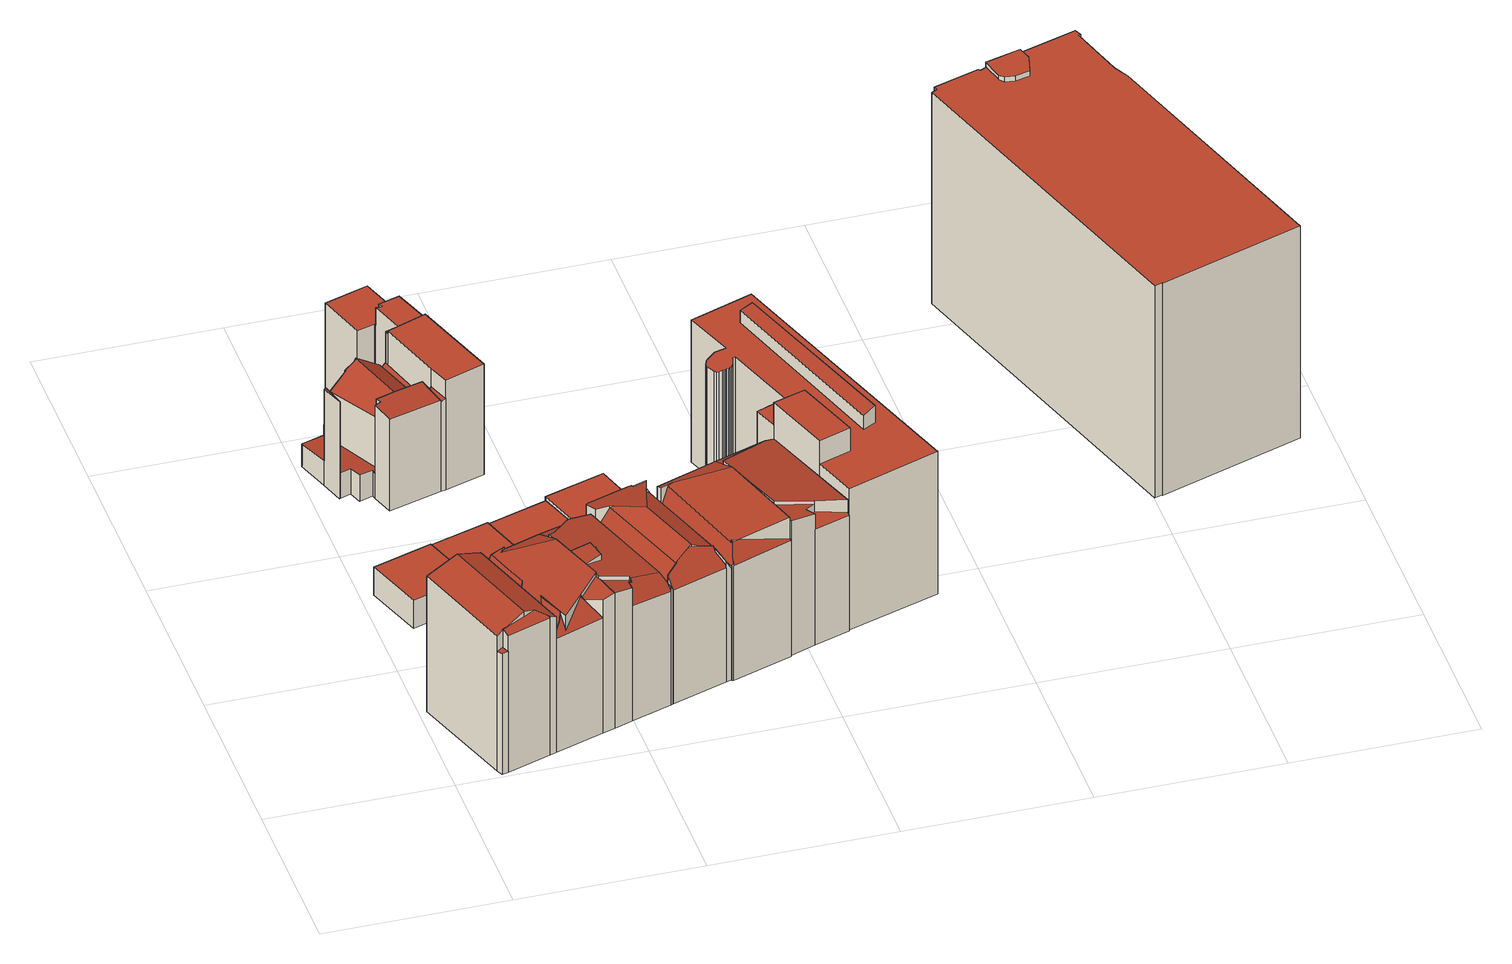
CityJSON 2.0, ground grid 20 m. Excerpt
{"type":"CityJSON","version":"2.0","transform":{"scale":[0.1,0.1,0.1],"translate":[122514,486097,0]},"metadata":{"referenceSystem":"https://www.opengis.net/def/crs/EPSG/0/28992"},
"CityObjects":{
"building1":{"type":"Building","attributes":{"aantal_verblijfsobjecten":5,"bouwjaar":1905,"gebruiksdoel":"woonfunctie","oppervlakte_max":108,"oppervlakte_min":1,"rf_extrusion_mode":"standard","rf_force_lod11":false,"rf_h_ground":0.311,"rf_h_pc_98p":0,"rf_h_roof_50p":17.57,"rf_h_roof_70p":17.78,"rf_h_roof_max":18.02,"rf_h_roof_min":17.02,"rf_h_roof_ridge":18.05,"rf_is_glass_roof":false,"rf_nodata_frac":0.00298,"rf_nodata_r":0,"rf_pc_select":"PREFERRED_AND_LATEST","rf_pc_year":0,"rf_pointcloud_unusable":false,"rf_pt_density":16.69,"rf_ridgelines":1,"rf_rmse_lod22":0.589,"rf_roof_planes":4,"rf_roof_type":"slanted","rf_success":true,"rf_t_run":17,"rf_volume_lod22":1445.38,"status":"Pand in gebruik"},"children":["building1-1"]},
"building1-1":{"type":"BuildingPart","parents":["building1"],"geometry":[{"type":"Solid","lod":"2.2","boundaries":[[[[0,1,2,3,4,5,6,7]],[[8,9,10]],[[11,4,3,12]],[[13,6,5,14]],[[15,2,1,16]],[[14,5,4,11]],[[17,18,19]],[[18,17,7,6,13]],[[20,15,21,22]],[[12,3,2,15,20]],[[9,8,23]],[[22,24,23]],[[24,22,21,25,26]],[[16,1,0,25]],[[26,25,0,7,17]],[[22,23,8,11,12,20]],[[10,19,18,13,14,11,8]],[[16,25,21,15]],[[26,17,19,10,9,23,24]]]],"semantics":{"surfaces":[{"type":"GroundSurface"},{"type":"WallSurface","on_footprint_edge":false},{"type":"WallSurface","on_footprint_edge":true},{"type":"RoofSurface","rf_azimuth":251.12,"rf_h_roof_50p":17.45,"rf_h_roof_70p":17.73,"rf_h_roof_max":18.11,"rf_h_roof_min":16.82,"rf_slope":17.68},{"type":"RoofSurface","rf_azimuth":72.68,"rf_h_roof_50p":17.43,"rf_h_roof_70p":17.67,"rf_h_roof_max":18.11,"rf_h_roof_min":16.82,"rf_slope":20.68},{"type":"RoofSurface","rf_azimuth":289.63,"rf_h_roof_50p":15.06,"rf_h_roof_70p":15.07,"rf_h_roof_max":17.02,"rf_h_roof_min":15.06,"rf_slope":1.44},{"type":"RoofSurface","rf_azimuth":164.44,"rf_h_roof_50p":17.27,"rf_h_roof_70p":17.36,"rf_h_roof_max":18.08,"rf_h_roof_min":17.08,"rf_slope":15.03}],"values":[[0,1,2,2,2,2,1,2,1,2,1,1,1,2,2,3,4,5,6]]}}]},
"building2":{"type":"Building","attributes":{"aantal_verblijfsobjecten":0,"bouwjaar":1005,"rdf_seealso":"http://bag.basisregistraties.overheid.nl/bag/id/pand/0363100012181090","rf_extrusion_mode":"standard","rf_force_lod11":false,"rf_h_ground":0.223,"rf_h_pc_98p":0,"rf_h_roof_50p":3.59,"rf_h_roof_70p":3.6,"rf_h_roof_max":3.86,"rf_h_roof_min":3.55,"rf_is_glass_roof":false,"rf_nodata_frac":0.00532,"rf_nodata_r":0,"rf_pc_select":"PREFERRED_AND_LATEST","rf_pc_year":0,"rf_pointcloud_unusable":false,"rf_pt_density":17.22,"rf_ridgelines":0,"rf_rmse_lod22":0.0807,"rf_roof_planes":1,"rf_roof_type":"horizontal","rf_success":true,"rf_t_run":12,"rf_volume_lod22":158.35,"status":"Pand in gebruik"},"children":["building2-1"]},
"building2-1":{"type":"BuildingPart","parents":["building2"],"geometry":[{"type":"Solid","lod":"2.2","boundaries":[[[[27,28,29,30]],[[31,28,27,32]],[[32,27,30,33]],[[34,29,28,31]],[[33,30,29,34]],[[33,34,31,32]]]],"semantics":{"surfaces":[{"type":"GroundSurface"},{"type":"WallSurface","on_footprint_edge":true},{"type":"RoofSurface","rf_azimuth":354.51,"rf_h_roof_50p":3.6,"rf_h_roof_70p":3.61,"rf_h_roof_max":3.64,"rf_h_roof_min":3.56,"rf_slope":0.561}],"values":[[0,1,1,1,1,2]]}}]},
"building3":{"type":"Building","attributes":{"aantal_verblijfsobjecten":1,"bouwjaar":1005,"gebruiksdoel":"logiesfunctie","oppervlakte_max":386,"oppervlakte_min":386,"rdf_seealso":"http://bag.basisregistraties.overheid.nl/bag/id/pand/0363100012181016","rf_extrusion_mode":"standard","rf_force_lod11":false,"rf_h_ground":0.297,"rf_h_pc_98p":0,"rf_h_roof_50p":16.64,"rf_h_roof_70p":16.88,"rf_h_roof_max":17.58,"rf_h_roof_min":14.7,"rf_h_roof_ridge":16.28,"rf_is_glass_roof":false,"rf_nodata_frac":0.00538,"rf_nodata_r":0,"rf_pc_select":"PREFERRED_AND_LATEST","rf_pc_year":0,"rf_pointcloud_unusable":false,"rf_pt_density":17.56,"rf_ridgelines":5,"rf_rmse_lod22":0.183,"rf_roof_planes":7,"rf_roof_type":"slanted","rf_success":true,"rf_t_run":25,"rf_volume_lod22":1484.36,"status":"Pand in gebruik"},"children":["building3-1"]},
"building3-1":{"type":"BuildingPart","parents":["building3"],"geometry":[{"type":"Solid","lod":"2.2","boundaries":[[[[35,36,37,5,38,39,40,41,42,43,44,6]],[[45,46,47]],[[48,40,39,49]],[[50,43,42,51]],[[52,53,44,43,50]],[[54,41,40,48]],[[55,5,37,56]],[[56,57,58]],[[59,46,58]],[[49,60,61]],[[62,63,64,65]],[[66,67,68]],[[63,62,68]],[[69,51,42,41,54]],[[65,64,70,71]],[[72,6,44,53]],[[71,70,73,51,69]],[[53,52,74]],[[73,70,74]],[[57,56,37,36,75,76]],[[67,66,77,78]],[[47,46,59,79,80,81]],[[78,77,35,6,72]],[[82,38,5,55]],[[80,79,83]],[[76,75,83]],[[81,80,84,85]],[[60,49,39,38,82]],[[75,36,35,77]],[[85,84,62]],[[61,54,48,49]],[[73,74,52,50,51]],[[78,72,53,74,70,64,63,68,67]],[[45,86,82,55,56,58,46]],[[76,83,79,59,58,57]],[[85,62,65,71,69,54,61,60,82,86,45,47,81]],[[62,84,80,83,75,77,66,68]]]],"semantics":{"surfaces":[{"type":"GroundSurface"},{"type":"WallSurface","on_footprint_edge":false},{"type":"WallSurface","on_footprint_edge":true},{"type":"RoofSurface","rf_azimuth":339.81,"rf_h_roof_50p":16.58,"rf_h_roof_70p":16.72,"rf_h_roof_max":17.3,"rf_h_roof_min":16.12,"rf_slope":21.81},{"type":"RoofSurface","rf_azimuth":236.3,"rf_h_roof_50p":16.85,"rf_h_roof_70p":16.93,"rf_h_roof_max":17.49,"rf_h_roof_min":16.5,"rf_slope":11.83},{"type":"RoofSurface","rf_azimuth":163.32,"rf_h_roof_50p":15.6,"rf_h_roof_70p":16.34,"rf_h_roof_max":16.81,"rf_h_roof_min":14.54,"rf_slope":55.76},{"type":"RoofSurface","rf_azimuth":251.24,"rf_h_roof_50p":15.12,"rf_h_roof_70p":15.7,"rf_h_roof_max":16.57,"rf_h_roof_min":13.68,"rf_slope":60.91},{"type":"RoofSurface","rf_azimuth":71.61,"rf_h_roof_50p":15.15,"rf_h_roof_70p":15.4,"rf_h_roof_max":16.11,"rf_h_roof_min":14.89,"rf_slope":58.26},{"type":"RoofSurface","rf_azimuth":253.03,"rf_h_roof_50p":16.74,"rf_h_roof_70p":17.02,"rf_h_roof_max":17.55,"rf_h_roof_min":16.03,"rf_slope":12.19},{"type":"RoofSurface","rf_azimuth":251.24,"rf_h_roof_50p":15.67,"rf_h_roof_70p":16.22,"rf_h_roof_max":16.77,"rf_h_roof_min":13.9,"rf_slope":60.91}],"values":[[0,1,2,2,2,2,2,1,1,1,1,1,1,2,1,2,1,1,1,2,1,1,2,2,1,1,1,2,2,1,3,4,5,6,7,8,9]]}}]},
"building4":{"type":"Building","attributes":{"aantal_verblijfsobjecten":1,"bouwjaar":1771,"gebruiksdoel":"overige gebruiksfunctie","oppervlakte_max":17,"oppervlakte_min":17,"rdf_seealso":"http://bag.basisregistraties.overheid.nl/bag/id/pand/0363100012181092","rf_extrusion_mode":"standard","rf_force_lod11":false,"rf_h_ground":0.218,"rf_h_pc_98p":0,"rf_h_roof_50p":3.45,"rf_h_roof_70p":3.46,"rf_h_roof_max":3.54,"rf_h_roof_min":3.41,"rf_is_glass_roof":false,"rf_nodata_frac":0,"rf_nodata_r":0,"rf_pc_select":"PREFERRED_AND_LATEST","rf_pc_year":0,"rf_pointcloud_unusable":false,"rf_pt_density":17.1,"rf_ridgelines":0,"rf_rmse_lod22":0.0236,"rf_roof_planes":1,"rf_roof_type":"horizontal","rf_success":true,"rf_t_run":8,"rf_volume_lod22":129.71,"status":"Pand in gebruik"},"children":["building4-1"]},
"building4-1":{"type":"BuildingPart","parents":["building4"],"geometry":[{"type":"Solid","lod":"2.2","boundaries":[[[[87,88,30,89]],[[90,88,87,91]],[[91,87,89,92]],[[93,30,88,90]],[[92,89,30,93]],[[92,93,90,91]]]],"semantics":{"surfaces":[{"type":"GroundSurface"},{"type":"WallSurface","on_footprint_edge":true},{"type":"RoofSurface","rf_azimuth":105.29,"rf_h_roof_50p":3.46,"rf_h_roof_70p":3.47,"rf_h_roof_max":3.49,"rf_h_roof_min":3.43,"rf_slope":0.387}],"values":[[0,1,1,1,1,2]]}}]},
"building5":{"type":"Building","attributes":{"aantal_verblijfsobjecten":2,"bouwjaar":1807,"gebruiksdoel":"woonfunctie","oppervlakte_max":143,"oppervlakte_min":53,"rdf_seealso":"http://bag.basisregistraties.overheid.nl/bag/id/pand/0363100012170416","rf_extrusion_mode":"standard","rf_force_lod11":false,"rf_h_ground":0.311,"rf_h_pc_98p":0,"rf_h_roof_50p":10.73,"rf_h_roof_70p":11.33,"rf_h_roof_max":11.9,"rf_h_roof_min":3.13,"rf_h_roof_ridge":11.34,"rf_is_glass_roof":false,"rf_nodata_frac":0.0734,"rf_nodata_r":0,"rf_pc_select":"_HIGHEST_YET_INSUFFICIENT_COVERAGE","rf_pc_year":0,"rf_pointcloud_unusable":false,"rf_pt_density":15.57,"rf_ridgelines":1,"rf_rmse_lod22":0.486,"rf_roof_planes":7,"rf_roof_type":"slanted","rf_success":true,"rf_t_run":19,"rf_volume_lod22":733.18,"status":"Pand in gebruik"},"children":["building5-1"]},
"building5-1":{"type":"BuildingPart","parents":["building5"],"geometry":[{"type":"Solid","lod":"2.2","boundaries":[[[[94,95,96,97,98,99,100,101,102,103,104,105,106,107]],[[108,107,106,109]],[[110,94,107,108,111]],[[112,113,105,104,114]],[[109,106,105,113]],[[115,102,101,116]],[[116,101,100,117]],[[118,119,120,121,122]],[[123,124,99,98,125]],[[125,98,97,126]],[[127,128,122,129]],[[114,104,103,130,131]],[[132,133,134,135]],[[136,137,119,118]],[[138,96,95,139,140]],[[126,97,96,138,141]],[[129,122,121,142,143]],[[141,138,128,127]],[[143,142,124,123]],[[117,100,99,124]],[[111,108,120,119]],[[144,145,137,136]],[[135,134,145,144]],[[139,95,94,110]],[[140,139,133,132]],[[146,147,113,112]],[[131,130,147,146]],[[130,103,102,115]],[[143,123,125,126,141,127,129]],[[135,144,136,118,122,128,132]],[[133,139,110,111,119,137,145,134]],[[140,132,128,138]],[[131,146,112,114]],[[130,115,116,117,124,142,121,120,108,109,113,147]]]],"semantics":{"surfaces":[{"type":"GroundSurface"},{"type":"WallSurface","on_footprint_edge":true},{"type":"WallSurface","on_footprint_edge":false},{"type":"RoofSurface","rf_azimuth":153.39,"rf_h_roof_50p":11.63,"rf_h_roof_70p":11.69,"rf_h_roof_max":11.81,"rf_h_roof_min":11.46,"rf_slope":4.97},{"type":"RoofSurface","rf_azimuth":251.55,"rf_h_roof_50p":10.42,"rf_h_roof_70p":10.89,"rf_h_roof_max":11.81,"rf_h_roof_min":8.9,"rf_slope":36.56},{"type":"RoofSurface","rf_azimuth":343.7,"rf_h_roof_50p":4.35,"rf_h_roof_70p":4.38,"rf_h_roof_max":11.6,"rf_h_roof_min":4.27,"rf_slope":10.94},{"type":"RoofSurface","rf_azimuth":73.23,"rf_h_roof_50p":10.26,"rf_h_roof_70p":10.74,"rf_h_roof_max":11.75,"rf_h_roof_min":9.13,"rf_slope":35.65},{"type":"RoofSurface","rf_azimuth":71.01,"rf_h_roof_50p":12.02,"rf_h_roof_70p":12.02,"rf_h_roof_max":12.15,"rf_h_roof_min":12.02,"rf_slope":15.8},{"type":"RoofSurface","rf_azimuth":14.4,"rf_h_roof_50p":3.3,"rf_h_roof_70p":3.37,"rf_h_roof_max":12.02,"rf_h_roof_min":3.07,"rf_slope":3.17}],"values":[[0,1,1,1,1,1,1,2,1,1,2,1,2,2,1,1,2,2,2,1,2,2,2,1,2,2,2,1,3,4,5,6,7,8]]}}]},
"building6":{"type":"Building","attributes":{"aantal_verblijfsobjecten":1,"bouwjaar":1005,"gebruiksdoel":"logiesfunctie","oppervlakte_max":407,"oppervlakte_min":407,"rdf_seealso":"http://bag.basisregistraties.overheid.nl/bag/id/pand/0363100012181014","rf_extrusion_mode":"standard","rf_force_lod11":false,"rf_h_ground":0.296,"rf_h_pc_98p":0,"rf_h_roof_50p":16.61,"rf_h_roof_70p":16.84,"rf_h_roof_max":17.67,"rf_h_roof_min":14.66,"rf_h_roof_ridge":16.24,"rf_is_glass_roof":false,"rf_nodata_frac":0.00268,"rf_nodata_r":0,"rf_pc_select":"PREFERRED_AND_LATEST","rf_pc_year":0,"rf_pointcloud_unusable":false,"rf_pt_density":17.26,"rf_ridgelines":1,"rf_rmse_lod22":0.147,"rf_roof_planes":7,"rf_roof_type":"slanted","rf_success":true,"rf_t_run":25,"rf_volume_lod22":1491.36,"status":"Pand in gebruik"},"children":["building6-1"]},
"building6-1":{"type":"BuildingPart","parents":["building6"],"geometry":[{"type":"Solid","lod":"2.2","boundaries":[[[[148,149,43,150,151,152,153,40,154,155,156,157]],[[158,154,40,48]],[[159,158,160,161]],[[162,157,156,163]],[[164,165,148,157,162]],[[165,164,166]],[[167,150,43,50]],[[168,169,153,152,170]],[[171,172,173,174]],[[174,173,175]],[[50,43,149,176,177]],[[177,176,178]],[[179,167,172,171]],[[180,181,182,183]],[[184,185,181,180]],[[186,170,152,151,185,184]],[[185,151,150,167,179]],[[48,40,153,169]],[[161,160,169,168]],[[187,188,189,190]],[[191,192,188,187]],[[190,189,170,186]],[[193,155,154,158,159]],[[163,156,155,193]],[[183,182,192,191]],[[176,149,148,165]],[[172,167,50,177,178,175,173]],[[169,160,158,48]],[[183,191,187,190,186,184,180]],[[174,194,193,159,161,168,170,189,188,192,182,181,185,179,171]],[[194,166,164,162,163,193]],[[176,165,166,194,174,175,178]]]],"semantics":{"surfaces":[{"type":"GroundSurface"},{"type":"WallSurface","on_footprint_edge":true},{"type":"WallSurface","on_footprint_edge":false},{"type":"RoofSurface","rf_azimuth":58.81,"rf_h_roof_50p":16.69,"rf_h_roof_70p":16.76,"rf_h_roof_max":17.13,"rf_h_roof_min":16.4,"rf_slope":10.24},{"type":"RoofSurface","rf_azimuth":342.7,"rf_h_roof_50p":16.43,"rf_h_roof_70p":16.6,"rf_h_roof_max":17.03,"rf_h_roof_min":16.14,"rf_slope":19.79},{"type":"RoofSurface","rf_azimuth":249.05,"rf_h_roof_50p":17.54,"rf_h_roof_70p":17.58,"rf_h_roof_max":17.65,"rf_h_roof_min":17.42,"rf_slope":4.97},{"type":"RoofSurface","rf_azimuth":71.02,"rf_h_roof_50p":16.66,"rf_h_roof_70p":16.85,"rf_h_roof_max":17.65,"rf_h_roof_min":16.18,"rf_slope":9.83},{"type":"RoofSurface","rf_azimuth":71.84,"rf_h_roof_50p":15.1,"rf_h_roof_70p":16.18,"rf_h_roof_max":16.51,"rf_h_roof_min":13.71,"rf_slope":64.89},{"type":"RoofSurface","rf_azimuth":160.46,"rf_h_roof_50p":15.6,"rf_h_roof_70p":16.12,"rf_h_roof_max":17.08,"rf_h_roof_min":14.58,"rf_slope":62.43}],"values":[[0,1,2,1,1,2,1,1,2,2,1,2,2,2,2,1,1,1,2,2,2,2,1,1,2,1,3,4,5,6,7,8]]}}]},
"building7":{"type":"Building","attributes":{"aantal_verblijfsobjecten":1,"bouwjaar":1900,"gebruiksdoel":"overige gebruiksfunctie","oppervlakte_max":1,"oppervlakte_min":1,"rdf_seealso":"http://bag.basisregistraties.overheid.nl/bag/id/pand/0363100012181087","rf_extrusion_mode":"standard","rf_force_lod11":false,"rf_h_ground":0.213,"rf_h_pc_98p":0,"rf_h_roof_50p":3.14,"rf_h_roof_70p":3.17,"rf_h_roof_max":3.42,"rf_h_roof_min":3.08,"rf_is_glass_roof":false,"rf_nodata_frac":0.00599,"rf_nodata_r":0,"rf_pc_select":"PREFERRED_AND_LATEST","rf_pc_year":0,"rf_pointcloud_unusable":false,"rf_pt_density":16.96,"rf_ridgelines":0,"rf_rmse_lod22":0.046,"rf_roof_planes":1,"rf_roof_type":"horizontal","rf_success":true,"rf_t_run":9,"rf_volume_lod22":123.92,"status":"Pand in gebruik"},"children":["building7-1"]},
"building7-1":{"type":"BuildingPart","parents":["building7"],"geometry":[{"type":"Solid","lod":"2.2","boundaries":[[[[195,87,89,196]],[[197,87,195,198]],[[198,195,196,199]],[[200,89,87,197]],[[199,196,89,200]],[[199,200,197,198]]]],"semantics":{"surfaces":[{"type":"GroundSurface"},{"type":"WallSurface","on_footprint_edge":true},{"type":"RoofSurface","rf_azimuth":62.75,"rf_h_roof_50p":3.16,"rf_h_roof_70p":3.19,"rf_h_roof_max":3.25,"rf_h_roof_min":3.07,"rf_slope":1.33}],"values":[[0,1,1,1,1,2]]}}]},
"building8":{"type":"Building","attributes":{"aantal_verblijfsobjecten":4,"bouwjaar":1859,"gebruiksdoel":"industriefunctie,woonfunctie","oppervlakte_max":50,"oppervlakte_min":50,"rdf_seealso":"http://bag.basisregistraties.overheid.nl/bag/id/pand/0363100012170418","rf_extrusion_mode":"standard","rf_force_lod11":false,"rf_h_ground":0.322,"rf_h_pc_98p":0,"rf_h_roof_50p":13.61,"rf_h_roof_70p":13.71,"rf_h_roof_max":14.07,"rf_h_roof_min":10.98,"rf_is_glass_roof":false,"rf_nodata_frac":0.0339,"rf_nodata_r":0,"rf_pc_select":"PREFERRED_AND_LATEST","rf_pc_year":0,"rf_pointcloud_unusable":false,"rf_pt_density":16.45,"rf_ridgelines":0,"rf_rmse_lod22":0.604,"rf_roof_planes":8,"rf_roof_type":"slanted","rf_success":true,"rf_t_run":16,"rf_volume_lod22":1176.12,"status":"Pand in gebruik"},"children":["building8-1"]},
"building8-1":{"type":"BuildingPart","parents":["building8"],"geometry":[{"type":"Solid","lod":"2.2","boundaries":[[[[201,202,203,204,205,206,207,208,209,210,211,212,213,97]],[[214,208,207,215]],[[215,207,206,216]],[[217,209,208,214]],[[218,204,203,219,220]],[[221,212,211,222,223]],[[219,203,202,224]],[[222,211,210,225,226]],[[227,228,229,230]],[[230,229,205,204,218]],[[225,210,209,217]],[[216,206,205,229]],[[226,225,231,232]],[[232,231,228,227]],[[233,97,213,234]],[[235,236,201,97,233]],[[220,219,237,238]],[[239,234,213,212,221]],[[240,241,234,239]],[[224,202,201,236]],[[241,242,236,235]],[[223,222,238,243]],[[243,238,237,242,241,240]],[[228,231,225,217,214,215,216,229]],[[241,235,233,234]],[[238,222,226,232,227,230,218,220]],[[243,240,239,221,223]],[[242,237,219,224,236]]]],"semantics":{"surfaces":[{"type":"GroundSurface"},{"type":"WallSurface","on_footprint_edge":true},{"type":"WallSurface","on_footprint_edge":false},{"type":"RoofSurface","rf_azimuth":30.67,"rf_h_roof_50p":11.21,"rf_h_roof_70p":11.22,"rf_h_roof_max":13.34,"rf_h_roof_min":11.18,"rf_slope":0.542},{"type":"RoofSurface","rf_azimuth":251.37,"rf_h_roof_50p":11.31,"rf_h_roof_70p":11.31,"rf_h_roof_max":13.72,"rf_h_roof_min":11.31,"rf_slope":30.56},{"type":"RoofSurface","rf_azimuth":6.24,"rf_h_roof_50p":13.36,"rf_h_roof_70p":13.38,"rf_h_roof_max":13.81,"rf_h_roof_min":13.32,"rf_slope":0.813},{"type":"RoofSurface","rf_azimuth":248.16,"rf_h_roof_50p":13.77,"rf_h_roof_70p":13.79,"rf_h_roof_max":13.83,"rf_h_roof_min":13.72,"rf_slope":1.1},{"type":"RoofSurface","rf_azimuth":250.91,"rf_h_roof_50p":9.39,"rf_h_roof_70p":13.73,"rf_h_roof_max":13.74,"rf_h_roof_min":9.03,"rf_slope":34.17}],"values":[[0,1,1,1,1,1,1,1,2,1,1,1,2,2,1,1,2,1,2,1,2,2,2,3,4,5,6,7]]}}]},
"building9":{"type":"Building","attributes":{"aantal_verblijfsobjecten":2,"bouwjaar":1813,"gebruiksdoel":"woonfunctie","oppervlakte_max":255,"oppervlakte_min":142,"rdf_seealso":"http://bag.basisregistraties.overheid.nl/bag/id/pand/0363100012181017","rf_extrusion_mode":"standard","rf_force_lod11":false,"rf_h_ground":0.267,"rf_h_pc_98p":0,"rf_h_roof_50p":16.45,"rf_h_roof_70p":16.75,"rf_h_roof_max":17.33,"rf_h_roof_min":14.47,"rf_h_roof_ridge":17.29,"rf_is_glass_roof":false,"rf_nodata_frac":0.104,"rf_nodata_r":0,"rf_pc_select":"_HIGHEST_YET_INSUFFICIENT_COVERAGE","rf_pc_year":0,"rf_pointcloud_unusable":false,"rf_pt_density":17.32,"rf_ridgelines":4,"rf_rmse_lod22":0.255,"rf_roof_planes":12,"rf_roof_type":"slanted","rf_success":true,"rf_t_run":36,"rf_volume_lod22":1694.8,"status":"Pand in gebruik"},"children":["building9-1"]},
"building9-1":{"type":"BuildingPart","parents":["building9"],"geometry":[{"type":"Solid","lod":"2.2","boundaries":[[[[244,245,246,247,248,157,249,250,251,252,253,254,255,256,257,258,259]],[[260,261,249,157,262]],[[263,255,254,264]],[[265,266,267]],[[268,247,246,269]],[[270,252,251,271]],[[272,256,255,263]],[[273,257,256,272]],[[274,258,257,273]],[[275,259,258,274]],[[276,244,259,275]],[[271,251,250,277,278]],[[278,277,266,265]],[[264,254,253,279]],[[279,253,252,270]],[[262,157,248,280]],[[281,280,248,247,268]],[[277,250,249,261]],[[282,283,284,285]],[[286,287,288]],[[283,282,288]],[[289,290,291]],[[290,289,261,260]],[[269,246,245,292]],[[293,294,295]],[[292,296,295]],[[297,298,299]],[[285,284,280,281]],[[298,297,300]],[[287,286,300]],[[294,293,301]],[[296,292,245,244,276]],[[289,266,277,261]],[[298,302,267,266,289,291,299]],[[287,300,297,299,291,290,260,262,280,284,283,288]],[[301,293,302,298,300,286]],[[294,301,286,288,282,285,281,268,269,292,295]],[[296,276,275,274,273,272,263,264,279,270,271,278,265,267,302,293,295]]]],"semantics":{"surfaces":[{"type":"GroundSurface"},{"type":"WallSurface","on_footprint_edge":true},{"type":"WallSurface","on_footprint_edge":false},{"type":"RoofSurface","rf_azimuth":251.45,"rf_h_roof_50p":15.21,"rf_h_roof_70p":15.87,"rf_h_roof_max":16.87,"rf_h_roof_min":13.55,"rf_slope":64.23},{"type":"RoofSurface","rf_azimuth":251.38,"rf_h_roof_50p":16.83,"rf_h_roof_70p":17.01,"rf_h_roof_max":17.4,"rf_h_roof_min":16.22,"rf_slope":26.26},{"type":"RoofSurface","rf_azimuth":162.58,"rf_h_roof_50p":15.77,"rf_h_roof_70p":16.29,"rf_h_roof_max":17.31,"rf_h_roof_min":14.56,"rf_slope":57.42},{"type":"RoofSurface","rf_azimuth":72.45,"rf_h_roof_50p":16.71,"rf_h_roof_70p":16.95,"rf_h_roof_max":17.4,"rf_h_roof_min":16.15,"rf_slope":23.22},{"type":"RoofSurface","rf_azimuth":72.21,"rf_h_roof_50p":14.92,"rf_h_roof_70p":15.52,"rf_h_roof_max":16.65,"rf_h_roof_min":13.54,"rf_slope":61.44},{"type":"RoofSurface","rf_azimuth":341.71,"rf_h_roof_50p":16.07,"rf_h_roof_70p":16.35,"rf_h_roof_max":17.33,"rf_h_roof_min":15.55,"rf_slope":16.41}],"values":[[0,1,1,2,1,1,1,1,1,1,1,1,2,1,1,1,1,1,2,2,2,2,2,1,2,2,2,2,2,2,2,1,3,4,5,6,7,8]]}}]},
"building10":{"type":"Building","attributes":{"aantal_verblijfsobjecten":0,"bouwjaar":1005,"rdf_seealso":"http://bag.basisregistraties.overheid.nl/bag/id/pand/0363100012181088","rf_extrusion_mode":"standard","rf_force_lod11":false,"rf_h_ground":0.243,"rf_h_pc_98p":0,"rf_h_roof_50p":3.46,"rf_h_roof_70p":3.48,"rf_h_roof_max":3.85,"rf_h_roof_min":3.32,"rf_is_glass_roof":false,"rf_nodata_frac":0.0628,"rf_nodata_r":0,"rf_pc_select":"_HIGHEST_YET_INSUFFICIENT_COVERAGE","rf_pc_year":0,"rf_pointcloud_unusable":false,"rf_pt_density":16.38,"rf_ridgelines":0,"rf_rmse_lod22":0.106,"rf_roof_planes":1,"rf_roof_type":"horizontal","rf_success":true,"rf_t_run":12,"rf_volume_lod22":156.91,"status":"Pand in gebruik"},"children":["building10-1"]},
"building10-1":{"type":"BuildingPart","parents":["building10"],"geometry":[{"type":"Solid","lod":"2.2","boundaries":[[[[303,304,305,306]],[[307,304,303,308]],[[309,305,304,307]],[[308,303,306,310]],[[310,306,305,309]],[[310,309,307,308]]]],"semantics":{"surfaces":[{"type":"GroundSurface"},{"type":"WallSurface","on_footprint_edge":true},{"type":"RoofSurface","rf_azimuth":179.82,"rf_h_roof_50p":3.48,"rf_h_roof_70p":3.49,"rf_h_roof_max":3.54,"rf_h_roof_min":3.42,"rf_slope":0.823}],"values":[[0,1,1,1,1,2]]}}]},
"building11":{"type":"Building","attributes":{"aantal_verblijfsobjecten":2,"bouwjaar":1813,"gebruiksdoel":"woonfunctie","oppervlakte_max":172,"oppervlakte_min":142,"rdf_seealso":"http://bag.basisregistraties.overheid.nl/bag/id/pand/0363100012170415","rf_extrusion_mode":"standard","rf_force_lod11":false,"rf_h_ground":0.228,"rf_h_pc_98p":0,"rf_h_roof_50p":16.58,"rf_h_roof_70p":16.82,"rf_h_roof_max":17.45,"rf_h_roof_min":14.52,"rf_h_roof_ridge":16.07,"rf_is_glass_roof":false,"rf_nodata_frac":0,"rf_nodata_r":0,"rf_pc_select":"PREFERRED_AND_LATEST","rf_pc_year":0,"rf_pointcloud_unusable":false,"rf_pt_density":17.38,"rf_ridgelines":1,"rf_rmse_lod22":0.189,"rf_roof_planes":4,"rf_roof_type":"slanted","rf_success":true,"rf_t_run":34,"rf_volume_lod22":1493.03,"status":"Pand in gebruik"},"children":["building11-1"]},
"building11-1":{"type":"BuildingPart","parents":["building11"],"geometry":[{"type":"Solid","lod":"2.2","boundaries":[[[[311,312,313,314,315,316,317,318]],[[319,318,317,320]],[[321,315,314,322]],[[320,317,316,323]],[[324,313,312,325]],[[326,327,328]],[[323,316,315,321,329]],[[329,321,330,331]],[[322,314,313,324,332]],[[332,324,333]],[[334,335,336]],[[327,326,336]],[[335,334,311,318,319]],[[325,312,311,334]],[[331,330,337]],[[331,337,319,320,323,329]],[[325,334,336,326,328,333,324]],[[327,330,321,322,332,333,328]],[[330,327,336,335,319,337]]]],"semantics":{"surfaces":[{"type":"GroundSurface"},{"type":"WallSurface","on_footprint_edge":true},{"type":"WallSurface","on_footprint_edge":false},{"type":"RoofSurface","rf_azimuth":339.95,"rf_h_roof_50p":16.41,"rf_h_roof_70p":16.62,"rf_h_roof_max":17.21,"rf_h_roof_min":16.07,"rf_slope":20.7},{"type":"RoofSurface","rf_azimuth":162.77,"rf_h_roof_50p":15.27,"rf_h_roof_70p":15.67,"rf_h_roof_max":16.75,"rf_h_roof_min":14.58,"rf_slope":60},{"type":"RoofSurface","rf_azimuth":251.6,"rf_h_roof_50p":15.43,"rf_h_roof_70p":16.09,"rf_h_roof_max":16.88,"rf_h_roof_min":13.99,"rf_slope":66.31},{"type":"RoofSurface","rf_azimuth":245.6,"rf_h_roof_50p":16.75,"rf_h_roof_70p":16.96,"rf_h_roof_max":17.39,"rf_h_roof_min":16.06,"rf_slope":10.21}],"values":[[0,1,1,1,1,2,1,2,1,2,2,2,1,1,2,3,4,5,6]]}}]},
"building12":{"type":"Building","attributes":{"aantal_verblijfsobjecten":3,"bouwjaar":1790,"gebruiksdoel":"kantoorfunctie,woonfunctie","oppervlakte_max":176,"oppervlakte_min":87,"rdf_seealso":"http://bag.basisregistraties.overheid.nl/bag/id/pand/0363100012170470","rf_extrusion_mode":"standard","rf_force_lod11":false,"rf_h_ground":0.293,"rf_h_pc_98p":0,"rf_h_roof_50p":16.76,"rf_h_roof_70p":16.96,"rf_h_roof_max":17.44,"rf_h_roof_min":16.35,"rf_is_glass_roof":false,"rf_nodata_frac":0.0541,"rf_nodata_r":0,"rf_pc_select":"PREFERRED_AND_LATEST","rf_pc_year":0,"rf_pointcloud_unusable":false,"rf_pt_density":17.03,"rf_ridgelines":0,"rf_rmse_lod22":0.299,"rf_roof_planes":6,"rf_roof_type":"slanted","rf_success":true,"rf_t_run":18,"rf_volume_lod22":1502.84,"status":"Pand in gebruik"},"children":["building12-1"]},
"building12-1":{"type":"BuildingPart","parents":["building12"],"geometry":[{"type":"Solid","lod":"2.2","boundaries":[[[[338,339,340,341,342,343,344,345,346]],[[347,348,349]],[[350,340,339,351]],[[352,344,343,347]],[[353,338,346,354]],[[355,356,357,358,359]],[[354,346,345,358]],[[359,358,345,344,352]],[[360,350,356,355]],[[361,362,357,356]],[[363,353,362,361]],[[351,339,338,353,363]],[[320,342,341,348]],[[349,348,341,340,350,360]],[[347,343,342,320]],[[362,353,354,358,357]],[[351,363,361,356,350]],[[349,360,355,359,352,347]],[[347,320,348]]]],"semantics":{"surfaces":[{"type":"GroundSurface"},{"type":"WallSurface","on_footprint_edge":false},{"type":"WallSurface","on_footprint_edge":true},{"type":"RoofSurface","rf_azimuth":161.64,"rf_h_roof_50p":15.02,"rf_h_roof_70p":15.14,"rf_h_roof_max":16.43,"rf_h_roof_min":14.59,"rf_slope":34.83},{"type":"RoofSurface","rf_azimuth":98.41,"rf_h_roof_50p":16.65,"rf_h_roof_70p":16.73,"rf_h_roof_max":16.88,"rf_h_roof_min":16.37,"rf_slope":8.4},{"type":"RoofSurface","rf_azimuth":67.46,"rf_h_roof_50p":16.7,"rf_h_roof_70p":16.95,"rf_h_roof_max":17.41,"rf_h_roof_min":16.1,"rf_slope":9.29},{"type":"RoofSurface","rf_azimuth":342.11,"rf_h_roof_50p":16.38,"rf_h_roof_70p":16.47,"rf_h_roof_max":17.14,"rf_h_roof_min":16.25,"rf_slope":15.32}],"values":[[0,1,2,2,2,1,2,2,1,1,1,2,2,2,2,3,4,5,6]]}}]},
"building13":{"type":"Building","attributes":{"aantal_verblijfsobjecten":1,"bouwjaar":1974,"gebruiksdoel":"kantoorfunctie","oppervlakte_max":1286,"oppervlakte_min":1286,"rdf_seealso":"http://bag.basisregistraties.overheid.nl/bag/id/pand/0363100012181646","rf_extrusion_mode":"standard","rf_force_lod11":false,"rf_h_ground":0.427,"rf_h_pc_98p":0,"rf_h_roof_50p":17.87,"rf_h_roof_70p":17.92,"rf_h_roof_max":20.61,"rf_h_roof_min":17.71,"rf_is_glass_roof":false,"rf_nodata_frac":0.0406,"rf_nodata_r":0,"rf_pc_select":"PREFERRED_AND_LATEST","rf_pc_year":0,"rf_pointcloud_unusable":false,"rf_pt_density":17.43,"rf_ridgelines":0,"rf_rmse_lod22":0.726,"rf_roof_planes":10,"rf_roof_type":"slanted","rf_success":true,"rf_t_run":87,"rf_volume_lod22":5242.36,"status":"Pand in gebruik"},"children":["building13-1"]},
"building13-1":{"type":"BuildingPart","parents":["building13"],"geometry":[{"type":"Solid","lod":"2.2","boundaries":[[[[364,365,366,367,368,369,370,371,372,373,374,375,376,377,378,379,380,381,382,383,384,385,386,387,388,389,390,391,392,393]],[[394,371,370,395]],[[396,383,382,397]],[[398,376,375,399]],[[397,382,381,400]],[[400,381,380,401]],[[402,379,378,403]],[[401,380,379,402]],[[403,378,377,404]],[[404,377,376,398]],[[405,369,368,406]],[[395,370,369,405]],[[407,367,366,408]],[[406,368,367,407]],[[409,365,364,410]],[[408,366,365,409]],[[410,364,393,411]],[[411,393,392,412]],[[412,392,391,413]],[[414,390,389,415]],[[415,389,388,416]],[[413,391,390,414]],[[417,374,373,418]],[[419,386,385,420]],[[421,422,423,424]],[[425,384,383,396]],[[420,385,384,425]],[[426,427,428,429]],[[430,431,427,426]],[[431,387,386,419]],[[399,375,374,417]],[[418,373,372,432]],[[432,372,371,394]],[[424,423,433,434]],[[435,416,388,387,431,430]],[[429,428,416,435]],[[434,433,436,437]],[[437,436,422,421]],[[429,435,430,426]],[[416,428,427,431,419,420,425,396,397,400,401,402,403,404,398,399,417,418,432,394,395,405,406,407,408,409,410,411,412,413,414,415],[422,436,433,423]],[[437,421,424,434]]]],"semantics":{"surfaces":[{"type":"GroundSurface"},{"type":"WallSurface","on_footprint_edge":true},{"type":"WallSurface","on_footprint_edge":false},{"type":"RoofSurface","rf_azimuth":255.6,"rf_h_roof_50p":20.55,"rf_h_roof_70p":20.55,"rf_h_roof_max":20.55,"rf_h_roof_min":20.54,"rf_slope":0.157},{"type":"RoofSurface","rf_azimuth":248.58,"rf_h_roof_50p":17.83,"rf_h_roof_70p":17.88,"rf_h_roof_max":20.55,"rf_h_roof_min":17.71,"rf_slope":0.869},{"type":"RoofSurface","rf_azimuth":254.08,"rf_h_roof_50p":19.65,"rf_h_roof_70p":19.74,"rf_h_roof_max":20,"rf_h_roof_min":19.31,"rf_slope":15.02}],"values":[[0,1,1,1,1,1,1,1,1,1,1,1,1,1,1,1,1,1,1,1,1,1,1,1,2,1,1,2,2,1,1,1,1,2,1,2,2,2,3,4,5]]}}]},
"building14":{"type":"Building","attributes":{"aantal_verblijfsobjecten":7,"bouwjaar":2002,"gebruiksdoel":"kantoorfunctie,winkelfunctie","oppervlakte_max":690,"oppervlakte_min":368,"rdf_seealso":"http://bag.basisregistraties.overheid.nl/bag/id/pand/0363100012170472","rf_extrusion_mode":"standard","rf_force_lod11":false,"rf_h_ground":0.56,"rf_h_pc_98p":0,"rf_h_roof_50p":26.53,"rf_h_roof_70p":26.59,"rf_h_roof_max":27.02,"rf_h_roof_min":26.42,"rf_is_glass_roof":false,"rf_nodata_frac":0.00568,"rf_nodata_r":0,"rf_pc_select":"PREFERRED_AND_LATEST","rf_pc_year":0,"rf_pointcloud_unusable":false,"rf_pt_density":18,"rf_ridgelines":0,"rf_rmse_lod22":0.634,"rf_roof_planes":13,"rf_roof_type":"slanted","rf_success":true,"rf_t_run":238,"rf_volume_lod22":18199.33,"status":"Pand in gebruik"},"children":["building14-1"]},
"building14-1":{"type":"BuildingPart","parents":["building14"],"geometry":[{"type":"Solid","lod":"2.2","boundaries":[[[[438,439,440,441,442,443,444,445,446,447,448,449,450]],[[451,452,453,454]],[[455,438,450,456]],[[457,445,444,458]],[[459,441,440,460,461]],[[462,456,450,449,463,464]],[[463,449,448,465]],[[466,467,465,468]],[[469,446,445,457]],[[470,471,472,473]],[[471,474,467,466]],[[475,447,446,469]],[[468,465,448,447,475]],[[464,463,474,471,470]],[[476,477,456,462]],[[478,442,441,459]],[[479,443,442,478]],[[480,481,477,476]],[[461,460,452,451]],[[458,444,443,479]],[[460,440,439,482]],[[483,482,439,438,455]],[[454,453,482,483]],[[484,485,486,487]],[[473,472,485,484]],[[487,486,481,480]],[[474,463,465,467]],[[487,480,476,462,464,470,473,484]],[[482,453,452,460]],[[481,486,485,472,471,466,468,475,469,457,458,479,478,459,461,451,454,483,455,456,477]]]],"semantics":{"surfaces":[{"type":"GroundSurface"},{"type":"WallSurface","on_footprint_edge":false},{"type":"WallSurface","on_footprint_edge":true},{"type":"RoofSurface","rf_azimuth":157.28,"rf_h_roof_50p":12.92,"rf_h_roof_70p":12.92,"rf_h_roof_max":12.92,"rf_h_roof_min":12.92,"rf_slope":1},{"type":"RoofSurface","rf_azimuth":350.22,"rf_h_roof_50p":26.99,"rf_h_roof_70p":27.02,"rf_h_roof_max":27.06,"rf_h_roof_min":26.94,"rf_slope":1.74},{"type":"RoofSurface","rf_azimuth":80.18,"rf_h_roof_50p":26.51,"rf_h_roof_70p":26.51,"rf_h_roof_max":26.52,"rf_h_roof_min":4.28,"rf_slope":4.61},{"type":"RoofSurface","rf_azimuth":329.32,"rf_h_roof_50p":26.55,"rf_h_roof_70p":26.57,"rf_h_roof_max":27.06,"rf_h_roof_min":26.49,"rf_slope":0.138}],"values":[[0,1,2,2,2,2,2,1,2,1,1,2,2,1,1,2,2,1,1,2,2,2,1,1,1,1,3,4,5,6]]}}]}
},
"vertices":[
[56,5,3],[49,3,3],[46,10,3],[8,126,3],[43,138,3],[70,147,3],[111,23,3],[104,21,3],[79,27,180],[79,27,174],[91,33,175],[43,138,180],[8,126,169],[111,23,169],[70,147,170],[46,10,150],[49,3,151],[104,21,171],[104,21,172],[103,24,172],[46,10,168],[53,14,151],[53,14,171],[59,17,173],[53,14,173],[56,5,151],[56,5,170],
[101,285,2],[36,264,2],[14,329,2],[79,350,2],[36,264,36],[101,285,36],[79,350,36],[14,329,36],
[108,30,3],[103,47,3],[92,80,3],[82,151,3],[97,156,3],[137,169,3],[146,141,3],[168,76,3],[178,45,3],[165,41,3],[99,100,162],[94,87,146],[94,87,160],[137,169,163],[97,156,162],[178,45,169],[168,76,171],[165,41,166],[165,41,144],[146,141,175],[70,147,139],[92,80,138],[92,80,153],[94,86,146],[94,87,145],[97,156,165],[92,149,164],[120,39,163],[120,39,160],[123,30,145],[123,30,163],[112,28,143],[112,28,148],[118,35,156],[168,76,175],[145,52,168],[145,52,169],[111,23,142],[145,52,164],[148,50,164],[103,47,138],[103,47,153],[108,30,137],[108,30,153],[105,55,145],[105,55,146],[105,55,161],[82,151,162],[105,54,146],[109,70,162],[109,70,163],[89,128,162],
[162,315,2],[97,294,2],[144,371,2],[97,294,35],[162,315,34],[144,371,34],[79,350,35],
[92,582,3],[94,576,3],[117,507,3],[127,475,3],[69,458,3],[61,482,3],[60,487,3],[45,482,3],[40,496,3],[28,492,3],[27,491,3],[19,517,3],[7,554,3],[32,562,3],[32,562,31],[7,554,31],[92,582,43],[32,562,43],[19,517,121],[19,517,33],[27,491,122],[40,496,34],[45,482,35],[60,487,34],[36,554,89],[36,554,45],[36,554,31],[65,491,34],[65,491,95],[61,482,117],[61,482,34],[69,458,115],[127,475,114],[89,499,118],[89,499,113],[65,491,118],[28,492,34],[28,492,121],[67,568,114],[67,568,44],[64,566,44],[64,566,111],[55,563,104],[55,563,45],[117,507,93],[94,576,44],[94,576,94],[117,507,117],[68,486,34],[68,486,117],[54,564,104],[54,564,44],[22,520,120],[22,520,33],
[243,67,3],[198,52,3],[169,71,3],[162,93,3],[154,119,3],[142,153,3],[170,180,3],[196,188,3],[204,191,3],[245,68,3],[170,180,162],[170,180,167],[149,157,168],[149,157,171],[245,68,143],[204,191,143],[243,67,147],[243,67,142],[240,71,151],[169,71,168],[142,153,173],[142,153,169],[154,119,173],[200,69,168],[200,69,164],[200,66,164],[200,66,168],[201,64,164],[198,52,144],[198,52,166],[198,64,165],[169,71,173],[181,102,176],[181,102,169],[179,111,169],[179,111,176],[162,93,174],[162,93,173],[154,119,174],[178,116,176],[178,116,169],[176,124,169],[176,124,176],[179,115,176],[179,115,169],[196,188,162],[233,75,162],
[230,337,2],[211,394,2],[162,315,33],[230,337,31],[211,394,31],[144,371,32],
[120,496,3],[95,574,3],[100,576,3],[114,580,3],[102,617,3],[101,619,3],[82,613,3],[65,667,3],[113,683,3],[130,630,3],[144,587,3],[176,490,3],[132,476,3],[65,667,112],[82,613,112],[101,619,112],[113,683,112],[114,580,134],[100,576,96],[100,576,134],[176,490,138],[144,587,134],[144,587,138],[95,574,92],[130,630,112],[130,630,133],[109,618,133],[109,618,112],[102,617,112],[102,617,134],[107,623,112],[107,623,133],[127,475,112],[132,476,115],[120,496,112],[120,496,91],[101,572,96],[101,572,134],[132,476,137],[124,499,137],[124,499,115],[124,499,94],[101,572,137],
[266,231,3],[266,230,3],[272,213,3],[312,90,3],[306,88,3],[242,76,3],[203,194,3],[198,209,3],[198,211,3],[199,213,3],[201,214,3],[247,229,3],[248,229,3],[250,229,3],[251,227,3],[251,226,3],[242,76,156],[242,76,136],[245,68,142],[247,229,156],[201,214,156],[217,193,164],[217,193,162],[221,192,164],[312,90,139],[272,213,141],[198,211,157],[198,209,158],[248,229,156],[250,229,157],[251,227,157],[251,226,158],[266,231,158],[203,194,137],[203,194,162],[199,213,156],[306,88,143],[306,88,150],[297,96,163],[297,96,159],[306,90,146],[306,90,150],[296,99,163],[296,99,165],[296,98,163],[253,84,162],[253,84,163],[254,85,163],[266,230,141],[259,206,164],[259,206,167],[260,210,163],[266,230,158],[272,96,171],[272,96,173],[270,95,172],[281,97,169],[262,203,163],[248,169,173],
[211,395,2],[277,416,2],[298,349,2],[233,328,2],[277,416,35],[211,395,35],[298,349,34],[233,328,34],
[379,113,2],[380,112,2],[314,90,2],[312,90,2],[274,206,2],[272,213,2],[339,236,2],[348,208,2],[348,208,174],[339,236,163],[274,206,142],[312,90,142],[272,213,162],[314,90,142],[380,112,144],[316,104,164],[316,104,161],[317,103,161],[274,206,165],[282,210,163],[282,210,164],[314,90,145],[314,93,147],[379,113,146],[379,113,172],[324,105,162],[288,213,164],
[408,122,3],[380,112,3],[371,140,3],[343,222,3],[339,236,3],[396,255,3],[406,258,3],[446,137,3],[447,135,3],[396,255,163],[343,222,167],[343,222,173],[371,140,170],[380,112,168],[406,258,161],[408,122,145],[447,135,145],[412,138,168],[412,138,164],[412,138,155],[446,137,147],[446,137,163],[371,140,174],[401,130,165],[401,130,151],[408,122,164],
[394,364,4],[392,363,4],[390,361,4],[388,361,4],[386,360,4],[385,360,4],[383,360,4],[380,360,4],[377,361,4],[375,363,4],[371,371,4],[370,373,4],[371,375,4],[371,377,4],[372,378,4],[373,381,4],[375,383,4],[385,392,4],[397,395,4],[378,450,4],[447,473,4],[548,168,4],[447,135,4],[431,184,4],[406,259,4],[397,286,4],[429,297,4],[402,378,4],[399,377,4],[396,367,4],[380,360,177],[383,360,178],[378,450,178],[397,395,178],[371,375,177],[370,373,177],[385,392,178],[375,383,178],[373,381,177],[372,378,177],[371,377,177],[385,360,178],[386,360,178],[388,361,178],[390,361,178],[392,363,178],[394,364,178],[396,367,178],[399,377,178],[402,378,178],[429,297,178],[397,286,177],[406,259,177],[371,371,177],[375,363,177],[447,135,177],[548,168,179],[503,233,199],[503,233,178],[437,436,179],[437,436,197],[447,473,179],[466,195,206],[466,195,178],[441,269,178],[441,269,206],[431,184,205],[431,184,177],[377,361,177],[423,432,178],[423,432,193],[406,259,205],[489,225,178],[489,225,195],
[847,692,6],[850,684,6],[875,604,6],[966,313,6],[808,260,6],[808,261,6],[799,258,6],[681,633,6],[687,636,6],[686,641,6],[736,657,6],[745,660,6],[784,672,6],[866,621,265],[866,621,43],[848,683,44],[848,683,265],[847,692,265],[784,672,265],[681,633,265],[799,258,266],[966,313,266],[875,604,43],[875,604,265],[784,672,269],[745,660,129],[745,660,270],[736,657,129],[738,655,265],[738,655,129],[736,657,265],[687,636,265],[745,658,270],[745,658,265],[751,635,265],[751,635,270],[745,658,129],[686,641,265],[788,656,270],[788,656,265],[808,260,266],[808,261,266],[782,632,271],[782,632,265],[850,684,44],[850,684,265],[755,629,271],[755,629,265],[766,628,265],[766,628,271]
]}
